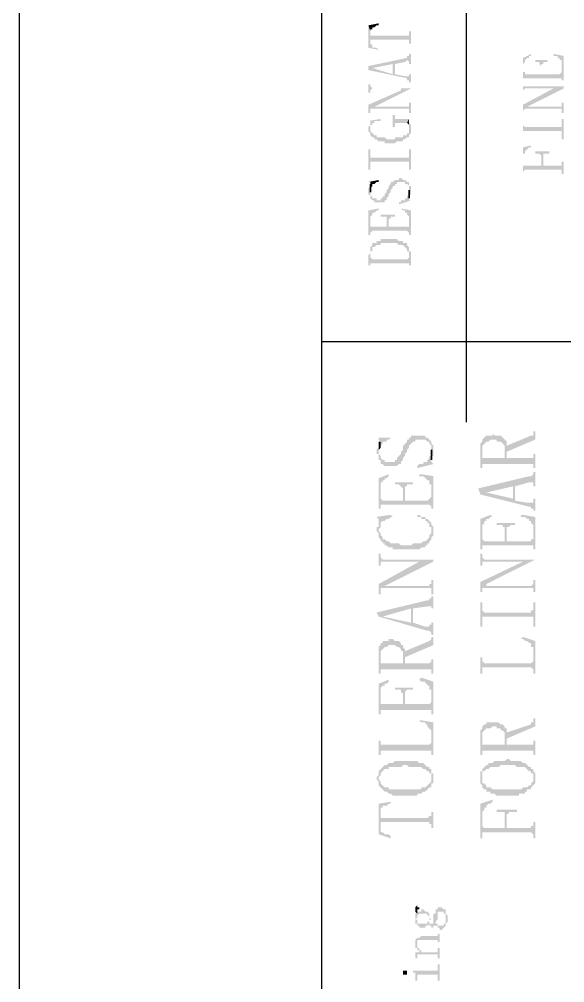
# Model space of a CAD drawing. Header units: millimetres. Extents: x 1233 to 2351, y 1180 to 1535.
# Drawn here: x 1477.96 to 1490.06, y 1251.08 to 1272.45 of the extents above; entities that cross this region are included whole.
import ezdxf

# ---------------------------------------------------------------- set-up
doc = ezdxf.new("R2010")
doc.units = ezdxf.units.MM

msp = doc.modelspace()

# ---------------------------------------------------------------- hatches: boundary and pattern name
at = {"transparency": 33554559}
for points in [[(1485.70631, 1272.31779), (1485.75145, 1272.18239), (1485.75145, 1272.22752), (1485.79658, 1272.22752), (1485.79658, 1272.27266), (1485.84171, 1272.27266), (1485.88684, 1272.31779), (1485.93198, 1272.31779), (1485.93198, 1272.36292)], [(1485.70631, 1272.31779), (1485.70631, 1271.82133), (1485.93198, 1271.7762), (1485.93198, 1271.7762), (1485.88684, 1271.82133), (1485.79658, 1271.82133), (1485.79658, 1271.86647), (1485.79658, 1271.86647), (1485.75145, 1271.9116), (1485.75145, 1272.18239)], [(1485.75145, 1272.18239), (1485.75145, 1271.95673), (1485.75145, 1272.00186), (1486.60896, 1272.00186), (1486.60896, 1271.9116), (1486.65409, 1271.9116), (1486.65409, 1272.18239), (1486.60896, 1272.18239), (1486.60896, 1272.13726), (1486.60896, 1272.09213), (1485.75145, 1272.09213), (1485.75145, 1272.13726)], [(1485.70631, 1271.41514), (1485.70631, 1271.32488), (1485.79658, 1271.37001), (1486.2479, 1271.46028), (1486.2479, 1271.23462), (1486.29303, 1271.46028), (1486.51869, 1271.50541), (1486.51869, 1271.50541), (1486.56383, 1271.55054), (1486.60896, 1271.50541), (1486.60896, 1271.46028), (1486.65409, 1271.46028), (1486.65409, 1271.68594), (1486.60896, 1271.68594), (1486.60896, 1271.64081), (1486.56383, 1271.64081), (1486.56383, 1271.59567)], [(1489.13636, 1271.59567), (1489.13636, 1271.09922), (1489.13636, 1271.46028), (1489.13636, 1271.46028), (1489.18149, 1271.50541), (1489.18149, 1271.55054), (1489.18149, 1271.55054), (1489.22662, 1271.59567), (1489.27176, 1271.59567), (1489.27176, 1271.64081), (1489.31689, 1271.64081), (1489.31689, 1271.68594)], [(1489.81334, 1271.64081), (1489.90361, 1271.64081), (1489.90361, 1271.59567), (1489.94874, 1271.59567), (1489.94874, 1271.55054), (1489.99387, 1271.55054), (1489.99387, 1271.50541), (1489.99387, 1271.09922), (1490.039, 1271.09922), (1490.039, 1271.64081), (1489.81334, 1271.68594)], [(1485.70631, 1271.32488), (1486.56383, 1271.14435), (1486.56383, 1271.09922), (1486.60896, 1271.09922), (1486.60896, 1271.05409), (1486.65409, 1271.05409), (1486.65409, 1271.23462), (1486.60896, 1271.23462), (1486.60896, 1271.18948), (1486.51869, 1271.18948), (1486.29303, 1271.23462), (1486.29303, 1271.46028), (1486.2479, 1271.23462), (1485.79658, 1271.37001), (1485.79658, 1271.37001)], [(1489.13636, 1271.09922), (1489.13636, 1271.14435), (1489.99387, 1271.14435), (1489.99387, 1271.27975), (1489.99387, 1271.27975), (1489.94874, 1271.23462), (1489.54255, 1271.23462), (1489.54255, 1271.41514), (1489.54255, 1271.23462), (1489.18149, 1271.23462), (1489.18149, 1271.27975), (1489.13636, 1271.27975), (1489.13636, 1271.46028)], [(1489.40715, 1271.55054), (1489.40715, 1271.50541), (1489.49742, 1271.50541), (1489.49742, 1271.46028), (1489.49742, 1271.46028), (1489.54255, 1271.41514), (1489.54255, 1271.23462), (1489.54255, 1271.41514), (1489.54255, 1271.46028), (1489.58768, 1271.46028), (1489.58768, 1271.50541), (1489.67795, 1271.50541), (1489.67795, 1271.55054)], [(1489.13636, 1271.05409), (1489.13636, 1270.82843), (1489.13636, 1270.87356), (1489.13636, 1270.87356), (1489.18149, 1270.91869), (1490.039, 1270.91869), (1490.039, 1270.96382), (1489.13636, 1270.96382)], [(1485.70631, 1271.00896), (1485.70631, 1270.82843), (1485.75145, 1270.82843), (1485.75145, 1270.87356), (1485.75145, 1270.87356), (1485.79658, 1270.91869), (1486.42843, 1270.91869), (1486.42843, 1270.87356), (1486.65409, 1270.91869), (1485.79658, 1270.91869), (1485.75145, 1270.96382), (1485.75145, 1271.00896)], [(1485.70631, 1270.55763), (1485.70631, 1270.3771), (1485.75145, 1270.3771), (1485.75145, 1270.42224), (1485.75145, 1270.46737), (1485.79658, 1270.46737), (1485.84171, 1270.5125), (1486.65409, 1270.91869), (1486.42843, 1270.87356)], [(1489.13636, 1270.55763), (1489.13636, 1270.3771), (1489.13636, 1270.42224), (1489.13636, 1270.42224), (1489.18149, 1270.46737), (1489.18149, 1270.46737), (1489.22662, 1270.5125), (1490.039, 1270.91869), (1489.81334, 1270.91869)], [(1485.79658, 1270.46737), (1486.60896, 1270.46737), (1486.60896, 1270.42224), (1486.60896, 1270.3771), (1486.65409, 1270.3771), (1486.65409, 1270.60277), (1486.60896, 1270.60277), (1486.60896, 1270.5125), (1485.84171, 1270.5125)], [(1489.18149, 1270.46737), (1489.99387, 1270.46737), (1489.99387, 1270.3771), (1490.039, 1270.3771), (1490.039, 1270.60277), (1489.99387, 1270.60277), (1489.99387, 1270.55763), (1489.99387, 1270.5125), (1489.22662, 1270.5125)], [(1485.70631, 1270.19658), (1485.75145, 1270.19658), (1485.75145, 1270.01605), (1485.75145, 1270.06118), (1485.75145, 1270.10631), (1485.79658, 1270.10631), (1485.79658, 1270.15144), (1485.84171, 1270.15144), (1485.84171, 1270.19658), (1485.97711, 1270.19658), (1485.97711, 1270.24171)], [(1486.2479, 1270.33197), (1486.2479, 1270.06118), (1486.29303, 1270.06118), (1486.29303, 1270.10631), (1486.29303, 1270.15144), (1486.56383, 1270.15144), (1486.60896, 1270.24171), (1486.29303, 1270.24171), (1486.29303, 1270.28684), (1486.29303, 1270.33197)], [(1486.56383, 1270.15144), (1486.60896, 1270.10631), (1486.60896, 1270.06118), (1486.60896, 1270.01605), (1486.60896, 1270.15144), (1486.60896, 1270.24171)], [(1489.13636, 1270.24171), (1489.13636, 1269.79039), (1489.13636, 1269.97092), (1489.99387, 1269.97092), (1489.99387, 1269.79039), (1490.039, 1269.79039), (1490.039, 1270.24171), (1489.99387, 1270.24171), (1489.99387, 1270.10631), (1489.99387, 1270.06118), (1489.18149, 1270.06118), (1489.13636, 1270.10631)], [(1485.70631, 1270.01605), (1485.70631, 1269.97092), (1485.70631, 1269.97092), (1485.75145, 1269.92578), (1485.75145, 1269.88065), (1485.75145, 1269.88065), (1485.79658, 1269.83552), (1485.84171, 1269.83552), (1485.84171, 1269.79039), (1485.88684, 1269.79039), (1485.93198, 1269.74525), (1486.06737, 1269.74525), (1486.06737, 1269.70012), (1486.29303, 1269.70012), (1486.33817, 1269.74525), (1486.47356, 1269.74525), (1486.47356, 1269.79039), (1486.51869, 1269.79039), (1486.56383, 1269.83552), (1486.60896, 1269.83552), (1486.60896, 1269.88065), (1486.60896, 1269.88065), (1486.65409, 1269.92578), (1486.65409, 1269.97092), (1486.65409, 1270.06118), (1486.65409, 1270.10631), (1486.65409, 1270.10631), (1486.60896, 1270.15144), (1486.60896, 1270.01605), (1486.60896, 1269.97092), (1486.60896, 1269.92578), (1486.56383, 1269.92578), (1486.56383, 1269.88065), (1486.47356, 1269.88065), (1486.47356, 1269.83552), (1486.29303, 1269.83552), (1486.29303, 1269.79039), (1486.1125, 1269.79039), (1486.06737, 1269.83552), (1485.88684, 1269.83552), (1485.88684, 1269.88065), (1485.84171, 1269.88065), (1485.79658, 1269.92578), (1485.79658, 1269.92578), (1485.75145, 1269.97092), (1485.75145, 1270.01605), (1485.75145, 1270.15144), (1485.75145, 1270.10631), (1485.70631, 1270.06118), (1485.70631, 1270.06118)], [(1485.70631, 1269.56473), (1485.70631, 1269.1134), (1485.75145, 1269.1134), (1485.75145, 1269.2488), (1485.75145, 1269.29393), (1486.60896, 1269.29393), (1486.60896, 1269.1134), (1486.65409, 1269.1134), (1486.65409, 1269.56473), (1486.60896, 1269.56473), (1486.60896, 1269.42933), (1486.60896, 1269.3842), (1485.75145, 1269.3842), (1485.75145, 1269.56473)], [(1489.13636, 1269.60986), (1489.13636, 1269.02314), (1489.13636, 1269.3842), (1489.13636, 1269.47446), (1489.18149, 1269.47446), (1489.18149, 1269.51959), (1489.18149, 1269.51959), (1489.22662, 1269.56473), (1489.22662, 1269.56473), (1489.27176, 1269.60986), (1489.31689, 1269.60986), (1489.31689, 1269.65499)], [(1489.13636, 1269.06827), (1489.13636, 1269.06827), (1489.18149, 1269.1134), (1489.99387, 1269.1134), (1489.99387, 1269.02314), (1490.039, 1269.02314), (1490.039, 1269.29393), (1489.99387, 1269.29393), (1489.99387, 1269.2488), (1489.99387, 1269.20367), (1489.58768, 1269.20367), (1489.58768, 1269.3842), (1489.54255, 1269.20367), (1489.13636, 1269.20367), (1489.13636, 1269.3842)], [(1489.40715, 1269.51959), (1489.40715, 1269.47446), (1489.49742, 1269.47446), (1489.54255, 1269.42933), (1489.54255, 1269.20367), (1489.58768, 1269.3842), (1489.58768, 1269.42933), (1489.58768, 1269.47446), (1489.72308, 1269.47446), (1489.72308, 1269.51959)], [(1485.70631, 1268.61695), (1485.70631, 1268.57182), (1485.70631, 1268.57182), (1485.75145, 1268.52669), (1485.75145, 1268.48155), (1485.75145, 1268.48155), (1485.79658, 1268.43642), (1485.84171, 1268.43642), (1485.84171, 1268.39129), (1486.06737, 1268.39129), (1486.06737, 1268.43642), (1486.1125, 1268.43642), (1486.1125, 1268.48155), (1486.1125, 1268.48155), (1486.15764, 1268.52669), (1486.15764, 1268.57182), (1486.20277, 1268.61695), (1486.20277, 1268.66208), (1486.2479, 1268.70721), (1486.2479, 1268.75235), (1486.29303, 1268.75235), (1486.29303, 1268.79748), (1486.33817, 1268.79748), (1486.33817, 1268.84261), (1486.51869, 1268.84261), (1486.51869, 1268.79748), (1486.56383, 1268.79748), (1486.60896, 1268.75235), (1486.60896, 1268.70721), (1486.60896, 1268.52669), (1486.60896, 1268.57182), (1486.65409, 1268.57182), (1486.65409, 1268.61695), (1486.65409, 1268.66208), (1486.65409, 1268.70721), (1486.65409, 1268.75235), (1486.60896, 1268.75235), (1486.60896, 1268.79748), (1486.60896, 1268.84261), (1486.56383, 1268.84261), (1486.51869, 1268.88774), (1486.47356, 1268.88774), (1486.42843, 1268.93288), (1486.3833, 1268.93288), (1486.3833, 1268.88774), (1486.29303, 1268.88774), (1486.2479, 1268.84261), (1486.20277, 1268.84261), (1486.20277, 1268.79748), (1486.20277, 1268.79748), (1486.15764, 1268.75235), (1486.15764, 1268.70721), (1486.1125, 1268.66208), (1486.1125, 1268.61695), (1486.06737, 1268.57182), (1486.06737, 1268.52669), (1486.02224, 1268.52669), (1486.02224, 1268.48155), (1485.97711, 1268.48155), (1485.97711, 1268.43642), (1485.88684, 1268.43642), (1485.88684, 1268.48155), (1485.79658, 1268.48155), (1485.79658, 1268.52669), (1485.75145, 1268.52669), (1485.75145, 1268.61695), (1485.75145, 1268.75235), (1485.75145, 1268.75235), (1485.70631, 1268.70721), (1485.70631, 1268.66208)], [(1485.70631, 1268.84261), (1485.75145, 1268.84261), (1485.75145, 1268.70721), (1485.75145, 1268.70721), (1485.79658, 1268.75235), (1485.79658, 1268.79748), (1485.84171, 1268.79748), (1485.88684, 1268.84261), (1485.93198, 1268.84261), (1485.93198, 1268.88774)], [(1486.3833, 1268.39129), (1486.3833, 1268.34616), (1486.65409, 1268.43642), (1486.60896, 1268.43642), (1486.60896, 1268.61695), (1486.60896, 1268.57182), (1486.60896, 1268.57182), (1486.56383, 1268.52669), (1486.56383, 1268.48155), (1486.51869, 1268.48155), (1486.51869, 1268.43642), (1486.42843, 1268.43642), (1486.42843, 1268.39129)], [(1485.70631, 1268.21076), (1485.70631, 1267.66917), (1485.75145, 1267.66917), (1485.75145, 1268.03023), (1485.75145, 1268.07536), (1485.75145, 1268.07536), (1485.79658, 1268.1205), (1485.79658, 1268.16563), (1485.84171, 1268.16563), (1485.88684, 1268.21076), (1485.93198, 1268.21076), (1485.93198, 1268.25589)], [(1486.42843, 1268.25589), (1486.42843, 1268.25589), (1486.47356, 1268.21076), (1486.51869, 1268.21076), (1486.51869, 1268.16563), (1486.56383, 1268.16563), (1486.56383, 1268.1205), (1486.60896, 1268.07536), (1486.60896, 1268.03023), (1486.60896, 1267.66917), (1486.65409, 1267.66917), (1486.65409, 1268.21076)], [(1485.75145, 1267.71431), (1485.75145, 1267.71431), (1485.79658, 1267.75944), (1486.56383, 1267.75944), (1486.60896, 1267.71431), (1486.60896, 1267.89484), (1486.60896, 1267.8497), (1486.15764, 1267.8497), (1486.15764, 1267.9851), (1486.1125, 1267.8497), (1485.75145, 1267.8497), (1485.75145, 1268.03023)], [(1485.97711, 1268.1205), (1485.97711, 1268.07536), (1486.1125, 1268.07536), (1486.1125, 1268.03023), (1486.1125, 1267.8497), (1486.15764, 1267.9851), (1486.15764, 1268.03023), (1486.20277, 1268.03023), (1486.20277, 1268.07536), (1486.29303, 1268.07536), (1486.29303, 1268.1205)], [(1485.70631, 1267.21785), (1485.70631, 1266.99219), (1485.75145, 1266.99219), (1485.75145, 1267.21785), (1485.75145, 1267.30812), (1485.79658, 1267.30812), (1485.79658, 1267.35325), (1485.79658, 1267.39838), (1485.84171, 1267.39838), (1485.88684, 1267.44351), (1485.97711, 1267.44351), (1485.97711, 1267.48865), (1486.33817, 1267.48865), (1486.3833, 1267.44351), (1486.47356, 1267.44351), (1486.51869, 1267.39838), (1486.51869, 1267.39838), (1486.56383, 1267.35325), (1486.56383, 1267.30812), (1486.60896, 1267.30812), (1486.60896, 1267.26298), (1486.60896, 1267.21785), (1486.60896, 1266.99219), (1486.65409, 1266.99219), (1486.65409, 1267.21785), (1486.65409, 1267.30812), (1486.60896, 1267.30812), (1486.60896, 1267.35325), (1486.60896, 1267.39838), (1486.60896, 1267.39838), (1486.56383, 1267.44351), (1486.56383, 1267.48865), (1486.47356, 1267.48865), (1486.47356, 1267.53378), (1486.3833, 1267.53378), (1486.33817, 1267.57891), (1485.97711, 1267.57891), (1485.97711, 1267.53378), (1485.88684, 1267.53378), (1485.88684, 1267.48865), (1485.79658, 1267.48865), (1485.79658, 1267.44351), (1485.79658, 1267.44351), (1485.75145, 1267.39838), (1485.75145, 1267.35325), (1485.75145, 1267.26298), (1485.75145, 1267.26298)], [(1485.75145, 1266.99219), (1485.75145, 1267.03732), (1486.60896, 1267.03732), (1486.60896, 1266.99219), (1486.60896, 1267.21785), (1486.60896, 1267.17272), (1486.60896, 1267.17272), (1486.56383, 1267.12759), (1485.79658, 1267.12759), (1485.75145, 1267.17272), (1485.75145, 1267.21785)], [(1485.88684, 1262.85666), (1485.88684, 1262.81153), (1485.93198, 1262.81153), (1485.93198, 1262.67613), (1485.97711, 1262.67613), (1485.97711, 1262.58587), (1486.02224, 1262.58587), (1486.06737, 1262.54074), (1486.33817, 1262.54074), (1486.3833, 1262.58587), (1486.42843, 1262.58587), (1486.42843, 1262.631), (1486.42843, 1262.631), (1486.47356, 1262.67613), (1486.47356, 1262.72127), (1486.47356, 1262.72127), (1486.51869, 1262.7664), (1486.51869, 1262.81153), (1486.56383, 1262.85666), (1486.56383, 1262.9018), (1486.60896, 1262.94693), (1486.60896, 1262.99206), (1486.65409, 1263.03719), (1486.65409, 1263.03719), (1486.69922, 1263.08232), (1486.74435, 1263.08232), (1486.74435, 1263.12746), (1486.97002, 1263.12746), (1487.01515, 1263.08232), (1487.06028, 1263.08232), (1487.06028, 1263.03719), (1487.10541, 1262.99206), (1487.10541, 1262.72127), (1487.10541, 1262.7664), (1487.15054, 1262.7664), (1487.15054, 1262.9018), (1487.15054, 1262.99206), (1487.15054, 1262.99206), (1487.10541, 1263.03719), (1487.10541, 1263.08232), (1487.10541, 1263.08232), (1487.06028, 1263.12746), (1487.06028, 1263.12746), (1487.01515, 1263.17259), (1486.97002, 1263.17259), (1486.97002, 1263.21772), (1486.65409, 1263.21772), (1486.65409, 1263.17259), (1486.60896, 1263.17259), (1486.60896, 1263.12746), (1486.56383, 1263.12746), (1486.56383, 1263.08232), (1486.51869, 1263.03719), (1486.51869, 1263.03719), (1486.47356, 1262.99206), (1486.47356, 1262.9018), (1486.42843, 1262.85666), (1486.42843, 1262.81153), (1486.3833, 1262.7664), (1486.3833, 1262.7664), (1486.33817, 1262.72127), (1486.33817, 1262.67613), (1486.29303, 1262.67613), (1486.29303, 1262.631), (1486.06737, 1262.631), (1486.06737, 1262.67613), (1486.02224, 1262.67613), (1485.97711, 1262.72127), (1485.97711, 1262.7664), (1485.93198, 1262.81153), (1485.93198, 1263.03719), (1485.93198, 1262.99206), (1485.93198, 1262.94693), (1485.88684, 1262.9018)], [(1485.88684, 1263.17259), (1485.93198, 1263.17259), (1485.93198, 1263.12746), (1485.93198, 1263.12746), (1485.97711, 1263.08232), (1485.97711, 1262.94693), (1485.97711, 1262.99206), (1486.02224, 1263.03719), (1486.02224, 1263.08232), (1486.1125, 1263.08232), (1486.1125, 1263.12746), (1486.15764, 1263.12746), (1486.20277, 1263.17259), (1486.20277, 1263.17259)], [(1488.18858, 1262.9018), (1488.18858, 1262.49561), (1488.23372, 1262.49561), (1488.23372, 1262.94693), (1488.23372, 1262.99206), (1488.27885, 1263.03719), (1488.27885, 1263.03719), (1488.32398, 1263.08232), (1488.36911, 1263.08232), (1488.41425, 1263.12746), (1488.54964, 1263.12746), (1488.54964, 1263.08232), (1488.63991, 1263.08232), (1488.68504, 1263.03719), (1488.68504, 1263.03719), (1488.73017, 1262.99206), (1488.73017, 1262.72127), (1488.7753, 1263.08232), (1488.73017, 1263.12746), (1488.73017, 1263.12746), (1488.68504, 1263.17259), (1488.68504, 1263.17259), (1488.63991, 1263.21772), (1488.50451, 1263.21772), (1488.45938, 1263.26285), (1488.45938, 1263.21772), (1488.32398, 1263.21772), (1488.27885, 1263.17259), (1488.27885, 1263.17259), (1488.23372, 1263.12746), (1488.23372, 1263.08232), (1488.18858, 1263.03719), (1488.18858, 1262.94693)], [(1488.7753, 1262.99206), (1488.7753, 1262.85666), (1489.40715, 1263.12746), (1489.40715, 1263.30798), (1489.36202, 1263.30798), (1489.36202, 1263.26285), (1489.36202, 1263.21772), (1489.31689, 1263.21772)], [(1485.93198, 1263.03719), (1485.93198, 1262.85666), (1485.93198, 1262.9018), (1485.97711, 1262.94693), (1485.97711, 1263.08232), (1485.93198, 1263.08232)], [(1488.23372, 1262.54074), (1488.23372, 1262.58587), (1489.36202, 1262.58587), (1489.36202, 1262.49561), (1489.40715, 1262.49561), (1489.40715, 1262.81153), (1489.36202, 1262.81153), (1489.36202, 1262.7664), (1489.36202, 1262.72127), (1488.7753, 1262.72127), (1488.7753, 1262.99206), (1488.7753, 1263.08232), (1488.73017, 1262.72127), (1488.23372, 1262.72127), (1488.23372, 1262.85666)], [(1486.78949, 1262.54074), (1486.78949, 1262.49561), (1487.15054, 1262.58587), (1487.15054, 1262.58587), (1487.10541, 1262.631), (1487.10541, 1262.81153), (1487.10541, 1262.7664), (1487.06028, 1262.7664), (1487.06028, 1262.72127), (1487.01515, 1262.67613), (1487.01515, 1262.631), (1486.92488, 1262.631), (1486.92488, 1262.58587), (1486.83462, 1262.58587)], [(1485.93198, 1262.26994), (1485.93198, 1261.59296), (1485.97711, 1261.59296), (1485.97711, 1262.04428), (1485.97711, 1262.17968), (1486.02224, 1262.17968), (1486.02224, 1262.22481), (1486.06737, 1262.22481), (1486.06737, 1262.26994), (1486.1125, 1262.26994), (1486.15764, 1262.31508), (1486.15764, 1262.36021)], [(1486.83462, 1262.36021), (1486.83462, 1262.31508), (1486.92488, 1262.31508), (1486.97002, 1262.26994), (1486.97002, 1262.26994), (1487.01515, 1262.22481), (1487.06028, 1262.22481), (1487.06028, 1262.13455), (1487.10541, 1262.13455), (1487.10541, 1261.59296), (1487.15054, 1261.59296), (1487.15054, 1262.31508), (1486.87975, 1262.36021)], [(1488.14345, 1262.04428), (1488.18858, 1261.90889), (1488.32398, 1261.95402), (1488.9107, 1262.08942), (1488.9107, 1261.81862), (1488.95583, 1262.08942), (1489.27176, 1262.17968), (1489.36202, 1262.17968), (1489.36202, 1262.08942), (1489.40715, 1262.08942), (1489.40715, 1262.40534), (1489.36202, 1262.40534), (1489.36202, 1262.36021), (1489.36202, 1262.36021), (1489.31689, 1262.31508), (1489.27176, 1262.31508)], [(1485.97711, 1261.59296), (1485.97711, 1261.68323), (1487.06028, 1261.68323), (1487.10541, 1261.63809), (1487.10541, 1261.86376), (1487.10541, 1261.86376), (1487.06028, 1261.81862), (1487.06028, 1261.81862), (1487.01515, 1261.77349), (1486.51869, 1261.77349), (1486.51869, 1261.99915), (1486.47356, 1261.77349), (1486.02224, 1261.77349), (1485.97711, 1261.81862), (1485.97711, 1262.04428)], [(1486.29303, 1262.17968), (1486.29303, 1262.13455), (1486.3833, 1262.13455), (1486.42843, 1262.08942), (1486.42843, 1262.08942), (1486.47356, 1262.04428), (1486.47356, 1261.77349), (1486.51869, 1261.99915), (1486.51869, 1262.08942), (1486.56383, 1262.08942), (1486.56383, 1262.13455), (1486.69922, 1262.13455), (1486.69922, 1262.17968)], [(1488.18858, 1261.90889), (1489.27176, 1261.63809), (1489.31689, 1261.63809), (1489.31689, 1261.59296), (1489.36202, 1261.59296), (1489.36202, 1261.54783), (1489.40715, 1261.54783), (1489.40715, 1261.81862), (1489.36202, 1261.81862), (1489.36202, 1261.77349), (1489.36202, 1261.72836), (1489.22662, 1261.72836), (1488.95583, 1261.77349), (1488.95583, 1262.08942), (1488.9107, 1261.81862), (1488.32398, 1261.95402), (1488.32398, 1261.95402)], [(1485.88684, 1261.41243), (1485.93198, 1261.3673), (1485.93198, 1260.96111), (1485.93198, 1261.14164), (1485.97711, 1261.18677), (1485.97711, 1261.2319), (1485.97711, 1261.27704), (1486.02224, 1261.32217), (1486.06737, 1261.32217), (1486.1125, 1261.3673), (1486.15764, 1261.3673), (1486.20277, 1261.41243), (1486.2479, 1261.41243), (1486.20277, 1261.45757)], [(1486.78949, 1261.41243), (1486.87975, 1261.41243), (1486.87975, 1261.3673), (1486.97002, 1261.3673), (1486.97002, 1261.32217), (1487.01515, 1261.32217), (1487.01515, 1261.27704), (1487.06028, 1261.27704), (1487.06028, 1261.18677), (1487.10541, 1261.18677), (1487.10541, 1261.09651), (1487.10541, 1261.27704), (1487.06028, 1261.32217), (1487.06028, 1261.32217), (1487.01515, 1261.3673), (1486.97002, 1261.3673), (1486.97002, 1261.41243), (1486.87975, 1261.41243), (1486.83462, 1261.45757), (1486.78949, 1261.45757)], [(1488.18858, 1261.3673), (1488.18858, 1260.69032), (1488.23372, 1260.69032), (1488.23372, 1261.14164), (1488.23372, 1261.2319), (1488.27885, 1261.27704), (1488.27885, 1261.32217), (1488.32398, 1261.32217), (1488.32398, 1261.3673), (1488.36911, 1261.3673), (1488.41425, 1261.41243), (1488.45938, 1261.41243), (1488.41425, 1261.45757)], [(1489.09123, 1261.45757), (1489.09123, 1261.41243), (1489.18149, 1261.41243), (1489.22662, 1261.3673), (1489.27176, 1261.3673), (1489.27176, 1261.32217), (1489.31689, 1261.32217), (1489.31689, 1261.27704), (1489.36202, 1261.2319), (1489.36202, 1260.69032), (1489.40715, 1260.69032), (1489.40715, 1261.41243), (1489.13636, 1261.45757)], [(1485.88684, 1261.14164), (1485.88684, 1261.09651), (1485.88684, 1261.09651), (1485.93198, 1261.05138), (1485.93198, 1260.96111), (1485.93198, 1261.32217), (1485.93198, 1261.18677), (1485.88684, 1261.18677)], [(1485.93198, 1260.96111), (1485.97711, 1260.91598), (1485.97711, 1260.87085), (1486.02224, 1260.87085), (1486.02224, 1260.82572), (1486.06737, 1260.82572), (1486.06737, 1260.78058), (1486.1125, 1260.78058), (1486.15764, 1260.73545), (1486.2479, 1260.73545), (1486.2479, 1260.69032), (1486.83462, 1260.69032), (1486.87975, 1260.73545), (1486.97002, 1260.73545), (1486.97002, 1260.78058), (1487.01515, 1260.78058), (1487.01515, 1260.82572), (1487.06028, 1260.82572), (1487.06028, 1260.87085), (1487.10541, 1260.91598), (1487.10541, 1260.96111), (1487.15054, 1261.00624), (1487.15054, 1261.09651), (1487.15054, 1261.18677), (1487.15054, 1261.18677), (1487.10541, 1261.2319), (1487.10541, 1261.27704), (1487.10541, 1261.09651), (1487.10541, 1261.05138), (1487.06028, 1261.00624), (1487.06028, 1260.96111), (1487.06028, 1260.96111), (1487.01515, 1260.91598), (1487.01515, 1260.91598), (1486.97002, 1260.87085), (1486.92488, 1260.87085), (1486.87975, 1260.82572), (1486.69922, 1260.82572), (1486.65409, 1260.78058), (1486.42843, 1260.78058), (1486.3833, 1260.82572), (1486.20277, 1260.82572), (1486.15764, 1260.87085), (1486.1125, 1260.87085), (1486.06737, 1260.91598), (1486.02224, 1260.91598), (1486.02224, 1260.96111), (1485.97711, 1261.00624), (1485.97711, 1261.05138), (1485.93198, 1261.09651), (1485.93198, 1261.09651)], [(1488.54964, 1261.27704), (1488.54964, 1261.2319), (1488.68504, 1261.2319), (1488.68504, 1261.18677), (1488.73017, 1261.18677), (1488.73017, 1260.87085), (1488.7753, 1261.09651), (1488.7753, 1261.18677), (1488.82043, 1261.18677), (1488.86557, 1261.2319), (1488.95583, 1261.2319), (1488.95583, 1261.27704)], [(1488.23372, 1260.69032), (1488.23372, 1260.78058), (1489.36202, 1260.78058), (1489.36202, 1260.73545), (1489.36202, 1260.96111), (1489.36202, 1260.91598), (1489.31689, 1260.91598), (1489.31689, 1260.87085), (1488.7753, 1260.87085), (1488.7753, 1261.09651), (1488.73017, 1260.87085), (1488.27885, 1260.87085), (1488.23372, 1260.91598), (1488.23372, 1261.14164)], [(1485.93198, 1260.60005), (1485.93198, 1260.32926), (1485.97711, 1260.32926), (1485.97711, 1260.37439), (1485.97711, 1260.41953), (1487.15054, 1260.41953), (1487.15054, 1260.46466), (1486.02224, 1260.46466), (1485.97711, 1260.50979), (1485.97711, 1260.60005)], [(1488.18858, 1260.60005), (1488.18858, 1260.32926), (1488.23372, 1260.32926), (1488.23372, 1260.41953), (1489.13636, 1260.41953), (1489.40715, 1260.46466), (1488.27885, 1260.46466), (1488.23372, 1260.50979), (1488.23372, 1260.60005)], [(1485.93198, 1259.92307), (1485.93198, 1259.69741), (1485.97711, 1259.69741), (1485.97711, 1259.78768), (1485.97711, 1259.83281), (1486.02224, 1259.83281), (1486.06737, 1259.87794), (1487.15054, 1260.41953), (1486.83462, 1260.41953)], [(1488.18858, 1259.9682), (1488.18858, 1259.74254), (1488.23372, 1259.74254), (1488.23372, 1259.78768), (1488.23372, 1259.83281), (1488.27885, 1259.83281), (1488.32398, 1259.92307), (1489.40715, 1260.46466), (1489.13636, 1260.41953)], [(1486.02224, 1259.83281), (1487.10541, 1259.83281), (1487.10541, 1259.69741), (1487.15054, 1259.69741), (1487.15054, 1260.01334), (1487.10541, 1260.01334), (1487.10541, 1259.92307), (1487.06028, 1259.92307), (1487.06028, 1259.87794), (1486.06737, 1259.87794)], [(1488.27885, 1259.83281), (1489.36202, 1259.83281), (1489.36202, 1259.74254), (1489.40715, 1259.74254), (1489.40715, 1260.01334), (1489.36202, 1260.01334), (1489.36202, 1259.92307), (1489.36202, 1259.92307), (1489.31689, 1259.87794), (1488.32398, 1259.87794), (1488.32398, 1259.92307)], [(1485.88684, 1259.29122), (1485.93198, 1259.20096), (1486.02224, 1259.20096), (1486.65409, 1259.38149), (1486.65409, 1259.06556), (1486.69922, 1259.38149), (1487.01515, 1259.42662), (1487.10541, 1259.42662), (1487.10541, 1259.38149), (1487.15054, 1259.38149), (1487.15054, 1259.65228), (1487.10541, 1259.65228), (1487.10541, 1259.60715), (1487.06028, 1259.60715), (1487.06028, 1259.56201), (1487.01515, 1259.56201)], [(1488.18858, 1259.51688), (1488.18858, 1258.9753), (1488.23372, 1258.9753), (1488.23372, 1259.20096), (1489.36202, 1259.20096), (1489.36202, 1258.9753), (1489.40715, 1258.9753), (1489.40715, 1259.51688), (1489.36202, 1259.51688), (1489.36202, 1259.38149), (1489.36202, 1259.33635), (1489.31689, 1259.33635), (1489.31689, 1259.29122), (1488.27885, 1259.29122), (1488.23372, 1259.33635), (1488.23372, 1259.51688)], [(1485.93198, 1259.20096), (1487.01515, 1258.88503), (1487.06028, 1258.88503), (1487.10541, 1258.8399), (1487.10541, 1258.79477), (1487.15054, 1258.79477), (1487.15054, 1259.06556), (1487.10541, 1259.06556), (1487.10541, 1259.02043), (1487.06028, 1259.02043), (1487.06028, 1258.9753), (1486.97002, 1258.9753), (1486.69922, 1259.06556), (1486.69922, 1259.38149), (1486.65409, 1259.06556), (1486.02224, 1259.20096), (1486.02224, 1259.20096)], [(1485.93198, 1258.34345), (1485.93198, 1257.93726), (1485.97711, 1257.93726), (1485.97711, 1258.38858), (1485.97711, 1258.43371), (1486.02224, 1258.47884), (1486.02224, 1258.47884), (1486.06737, 1258.52397), (1486.1125, 1258.52397), (1486.15764, 1258.56911), (1486.29303, 1258.56911), (1486.33817, 1258.52397), (1486.3833, 1258.52397), (1486.42843, 1258.47884), (1486.42843, 1258.43371), (1486.47356, 1258.43371), (1486.47356, 1258.16292), (1486.47356, 1258.56911), (1486.42843, 1258.56911), (1486.42843, 1258.61424), (1486.42843, 1258.61424), (1486.3833, 1258.65937), (1486.29303, 1258.65937), (1486.2479, 1258.7045), (1486.15764, 1258.7045), (1486.15764, 1258.65937), (1486.02224, 1258.65937), (1486.02224, 1258.61424), (1485.97711, 1258.61424), (1485.97711, 1258.56911), (1485.97711, 1258.56911), (1485.93198, 1258.52397), (1485.93198, 1258.47884), (1485.93198, 1258.38858)], [(1486.51869, 1258.43371), (1486.51869, 1258.29831), (1487.15054, 1258.56911), (1487.15054, 1258.74964), (1487.10541, 1258.74964), (1487.10541, 1258.7045), (1487.10541, 1258.7045), (1487.06028, 1258.65937), (1487.06028, 1258.65937)], [(1489.09123, 1258.7045), (1489.13636, 1258.7045), (1489.18149, 1258.65937), (1489.22662, 1258.65937), (1489.27176, 1258.61424), (1489.31689, 1258.61424), (1489.31689, 1258.52397), (1489.36202, 1258.52397), (1489.36202, 1257.93726), (1489.40715, 1257.93726), (1489.40715, 1258.65937), (1489.13636, 1258.74964)], [(1485.97711, 1257.98239), (1485.97711, 1258.02752), (1487.10541, 1258.02752), (1487.10541, 1257.93726), (1487.15054, 1257.93726), (1487.15054, 1258.25318), (1487.10541, 1258.25318), (1487.10541, 1258.20805), (1487.10541, 1258.20805), (1487.06028, 1258.16292), (1486.51869, 1258.16292), (1486.51869, 1258.43371), (1486.51869, 1258.47884), (1486.47356, 1258.52397), (1486.47356, 1258.16292), (1485.97711, 1258.16292), (1485.97711, 1258.20805), (1485.97711, 1258.29831)], [(1488.18858, 1258.29831), (1488.18858, 1257.93726), (1488.23372, 1257.93726), (1488.23372, 1258.02752), (1488.23372, 1258.07265), (1489.31689, 1258.07265), (1489.36202, 1258.02752), (1489.36202, 1257.98239), (1489.36202, 1258.25318), (1489.36202, 1258.20805), (1489.36202, 1258.20805), (1489.31689, 1258.16292), (1488.27885, 1258.16292), (1488.23372, 1258.20805), (1488.23372, 1258.29831)], [(1485.93198, 1257.7116), (1485.93198, 1257.03461), (1485.97711, 1257.03461), (1485.97711, 1257.53107), (1485.97711, 1257.62133), (1486.02224, 1257.66646), (1486.06737, 1257.66646), (1486.06737, 1257.7116), (1486.1125, 1257.7116), (1486.15764, 1257.75673), (1486.15764, 1257.80186)], [(1486.83462, 1257.80186), (1486.83462, 1257.80186), (1486.87975, 1257.75673), (1486.97002, 1257.75673), (1486.97002, 1257.7116), (1487.01515, 1257.7116), (1487.01515, 1257.66646), (1487.06028, 1257.66646), (1487.06028, 1257.5762), (1487.10541, 1257.5762), (1487.10541, 1257.03461), (1487.15054, 1257.03461), (1487.15054, 1257.75673), (1486.87975, 1257.84699)], [(1486.29303, 1257.62133), (1486.29303, 1257.5762), (1486.42843, 1257.5762), (1486.42843, 1257.53107), (1486.42843, 1257.53107), (1486.47356, 1257.48593), (1486.47356, 1257.26027), (1486.51869, 1257.4408), (1486.51869, 1257.53107), (1486.56383, 1257.5762), (1486.69922, 1257.5762), (1486.69922, 1257.62133)], [(1485.97711, 1257.07974), (1485.97711, 1257.12488), (1487.10541, 1257.12488), (1487.10541, 1257.07974), (1487.10541, 1257.30541), (1487.10541, 1257.30541), (1487.06028, 1257.26027), (1486.51869, 1257.26027), (1486.51869, 1257.4408), (1486.47356, 1257.26027), (1485.97711, 1257.26027), (1485.97711, 1257.48593)], [(1488.7753, 1256.62842), (1488.7753, 1256.49303), (1489.40715, 1256.76382), (1489.40715, 1256.94435), (1489.36202, 1256.94435), (1489.36202, 1256.89922), (1489.36202, 1256.85408), (1489.31689, 1256.85408), (1489.31689, 1256.80895)], [(1486.83462, 1256.89922), (1486.83462, 1256.89922), (1486.87975, 1256.85408), (1486.97002, 1256.85408), (1486.97002, 1256.80895), (1487.01515, 1256.80895), (1487.01515, 1256.76382), (1487.01515, 1256.76382), (1487.06028, 1256.71869), (1487.06028, 1256.71869), (1487.10541, 1256.67356), (1487.10541, 1256.13197), (1487.15054, 1256.13197), (1487.15054, 1256.85408), (1486.87975, 1256.89922)], [(1488.18858, 1256.53816), (1488.18858, 1256.13197), (1488.23372, 1256.13197), (1488.23372, 1256.58329), (1488.23372, 1256.62842), (1488.27885, 1256.67356), (1488.27885, 1256.67356), (1488.32398, 1256.71869), (1488.41425, 1256.71869), (1488.45938, 1256.76382), (1488.54964, 1256.76382), (1488.54964, 1256.71869), (1488.63991, 1256.71869), (1488.63991, 1256.67356), (1488.68504, 1256.67356), (1488.73017, 1256.62842), (1488.73017, 1256.35763), (1488.7753, 1256.71869), (1488.73017, 1256.71869), (1488.73017, 1256.76382), (1488.68504, 1256.80895), (1488.63991, 1256.80895), (1488.59477, 1256.85408), (1488.32398, 1256.85408), (1488.32398, 1256.80895), (1488.27885, 1256.80895), (1488.23372, 1256.76382), (1488.23372, 1256.71869), (1488.18858, 1256.67356), (1488.18858, 1256.62842), (1488.18858, 1256.58329)], [(1488.23372, 1256.1771), (1488.23372, 1256.22223), (1489.36202, 1256.22223), (1489.36202, 1256.13197), (1489.40715, 1256.13197), (1489.40715, 1256.44789), (1489.36202, 1256.44789), (1489.36202, 1256.40276), (1489.36202, 1256.35763), (1488.7753, 1256.35763), (1488.7753, 1256.62842), (1488.7753, 1256.71869), (1488.73017, 1256.35763), (1488.23372, 1256.35763), (1488.23372, 1256.49303)], [(1485.93198, 1256.44789), (1485.93198, 1256.13197), (1485.97711, 1256.13197), (1485.97711, 1256.1771), (1485.97711, 1256.22223), (1487.10541, 1256.22223), (1487.10541, 1256.1771), (1487.10541, 1256.40276), (1487.10541, 1256.40276), (1487.06028, 1256.35763), (1485.97711, 1256.35763), (1485.97711, 1256.44789)], [(1485.93198, 1255.77091), (1485.93198, 1255.63552), (1485.93198, 1255.63552), (1485.97711, 1255.68065), (1485.97711, 1255.72578), (1485.97711, 1255.72578), (1486.02224, 1255.77091), (1486.02224, 1255.77091), (1486.06737, 1255.81604), (1486.15764, 1255.81604), (1486.15764, 1255.86118), (1486.42843, 1255.86118), (1486.47356, 1255.90631), (1486.56383, 1255.90631), (1486.60896, 1255.86118), (1486.87975, 1255.86118), (1486.92488, 1255.81604), (1486.97002, 1255.81604), (1487.01515, 1255.77091), (1487.06028, 1255.77091), (1487.06028, 1255.72578), (1487.10541, 1255.72578), (1487.10541, 1255.63552), (1487.10541, 1255.81604), (1487.06028, 1255.81604), (1487.06028, 1255.86118), (1487.01515, 1255.86118), (1486.97002, 1255.90631), (1486.97002, 1255.90631), (1486.92488, 1255.95144), (1486.83462, 1255.95144), (1486.78949, 1255.99657), (1486.29303, 1255.99657), (1486.2479, 1255.95144), (1486.15764, 1255.95144), (1486.1125, 1255.90631), (1486.06737, 1255.90631), (1486.02224, 1255.86118), (1486.02224, 1255.86118), (1485.97711, 1255.81604), (1485.97711, 1255.81604)], [(1488.23372, 1255.77091), (1488.23372, 1255.63552), (1488.23372, 1255.68065), (1488.23372, 1255.77091), (1488.27885, 1255.77091), (1488.32398, 1255.81604), (1488.36911, 1255.81604), (1488.41425, 1255.86118), (1488.59477, 1255.86118), (1488.63991, 1255.90631), (1488.95583, 1255.90631), (1489.00096, 1255.86118), (1489.18149, 1255.86118), (1489.22662, 1255.81604), (1489.22662, 1255.81604), (1489.27176, 1255.77091), (1489.31689, 1255.77091), (1489.31689, 1255.72578), (1489.36202, 1255.72578), (1489.36202, 1255.63552), (1489.36202, 1255.81604), (1489.31689, 1255.81604), (1489.31689, 1255.86118), (1489.27176, 1255.86118), (1489.22662, 1255.90631), (1489.22662, 1255.90631), (1489.18149, 1255.95144), (1489.13636, 1255.95144), (1489.09123, 1255.99657), (1488.86557, 1255.99657), (1488.82043, 1256.04171), (1488.7753, 1256.04171), (1488.73017, 1255.99657), (1488.50451, 1255.99657), (1488.45938, 1255.95144), (1488.36911, 1255.95144), (1488.36911, 1255.90631), (1488.32398, 1255.90631), (1488.27885, 1255.86118), (1488.23372, 1255.81604), (1488.23372, 1255.81604)], [(1485.88684, 1255.63552), (1485.88684, 1255.59038), (1485.93198, 1255.54525), (1485.93198, 1255.50012), (1485.93198, 1255.45499), (1485.97711, 1255.40985), (1485.97711, 1255.40985), (1486.02224, 1255.36472), (1486.02224, 1255.36472), (1486.06737, 1255.31959), (1486.1125, 1255.31959), (1486.15764, 1255.27446), (1486.20277, 1255.27446), (1486.2479, 1255.22933), (1486.78949, 1255.22933), (1486.78949, 1255.27446), (1486.87975, 1255.27446), (1486.92488, 1255.31959), (1486.97002, 1255.31959), (1487.01515, 1255.36472), (1487.01515, 1255.36472), (1487.06028, 1255.40985), (1487.10541, 1255.40985), (1487.10541, 1255.50012), (1487.15054, 1255.50012), (1487.15054, 1255.63552), (1487.15054, 1255.72578), (1487.10541, 1255.72578), (1487.10541, 1255.77091), (1487.10541, 1255.59038), (1487.10541, 1255.54525), (1487.06028, 1255.50012), (1487.06028, 1255.50012), (1487.01515, 1255.45499), (1487.01515, 1255.45499), (1486.97002, 1255.40985), (1486.87975, 1255.40985), (1486.87975, 1255.36472), (1486.15764, 1255.36472), (1486.15764, 1255.40985), (1486.06737, 1255.40985), (1486.02224, 1255.45499), (1486.02224, 1255.45499), (1485.97711, 1255.50012), (1485.97711, 1255.54525), (1485.97711, 1255.54525), (1485.93198, 1255.59038), (1485.93198, 1255.77091), (1485.93198, 1255.72578), (1485.93198, 1255.68065)], [(1488.18858, 1255.63552), (1488.18858, 1255.54525), (1488.18858, 1255.50012), (1488.23372, 1255.45499), (1488.23372, 1255.40985), (1488.27885, 1255.36472), (1488.32398, 1255.36472), (1488.32398, 1255.31959), (1488.41425, 1255.31959), (1488.41425, 1255.27446), (1488.50451, 1255.27446), (1488.54964, 1255.22933), (1489.0461, 1255.22933), (1489.0461, 1255.27446), (1489.18149, 1255.27446), (1489.18149, 1255.31959), (1489.22662, 1255.31959), (1489.22662, 1255.36472), (1489.31689, 1255.36472), (1489.31689, 1255.40985), (1489.36202, 1255.45499), (1489.36202, 1255.45499), (1489.40715, 1255.50012), (1489.40715, 1255.54525), (1489.40715, 1255.63552), (1489.40715, 1255.72578), (1489.40715, 1255.72578), (1489.36202, 1255.77091), (1489.36202, 1255.63552), (1489.36202, 1255.54525), (1489.36202, 1255.54525), (1489.31689, 1255.50012), (1489.31689, 1255.45499), (1489.27176, 1255.45499), (1489.22662, 1255.40985), (1489.13636, 1255.40985), (1489.09123, 1255.36472), (1488.45938, 1255.36472), (1488.41425, 1255.40985), (1488.32398, 1255.40985), (1488.32398, 1255.45499), (1488.27885, 1255.50012), (1488.23372, 1255.50012), (1488.23372, 1255.54525), (1488.23372, 1255.77091), (1488.18858, 1255.77091)], [(1485.93198, 1255.0488), (1485.97711, 1254.82314), (1485.97711, 1254.95853), (1486.02224, 1254.95853), (1486.02224, 1255.00367), (1486.1125, 1255.00367), (1486.15764, 1255.0488), (1486.20277, 1255.0488), (1486.20277, 1255.09393)], [(1485.93198, 1255.0488), (1485.93198, 1254.37181), (1486.20277, 1254.28155), (1486.20277, 1254.32668), (1486.20277, 1254.32668), (1486.15764, 1254.37181), (1486.06737, 1254.37181), (1486.02224, 1254.41695), (1485.97711, 1254.41695), (1485.97711, 1254.50721), (1485.97711, 1254.82314)], [(1488.18858, 1255.0488), (1488.18858, 1254.28155), (1488.23372, 1254.28155), (1488.23372, 1254.778), (1488.23372, 1254.86827), (1488.23372, 1254.86827), (1488.27885, 1254.9134), (1488.27885, 1254.95853), (1488.32398, 1254.95853), (1488.32398, 1255.00367), (1488.36911, 1255.0488), (1488.41425, 1255.0488), (1488.45938, 1255.09393), (1488.45938, 1255.13906)], [(1485.97711, 1254.82314), (1485.97711, 1254.55234), (1485.97711, 1254.64261), (1487.06028, 1254.64261), (1487.06028, 1254.59748), (1487.10541, 1254.59748), (1487.10541, 1254.50721), (1487.15054, 1254.50721), (1487.15054, 1254.86827), (1487.10541, 1254.86827), (1487.10541, 1254.778), (1487.06028, 1254.778), (1487.01515, 1254.73287), (1485.97711, 1254.73287), (1485.97711, 1254.778), (1485.97711, 1254.778)], [(1488.23372, 1254.32668), (1488.23372, 1254.37181), (1488.23372, 1254.41695), (1489.31689, 1254.41695), (1489.36202, 1254.37181), (1489.36202, 1254.28155), (1489.40715, 1254.28155), (1489.40715, 1254.64261), (1489.36202, 1254.64261), (1489.36202, 1254.55234), (1489.31689, 1254.55234), (1489.31689, 1254.50721), (1488.7753, 1254.50721), (1488.7753, 1254.73287), (1488.73017, 1254.50721), (1488.27885, 1254.50721), (1488.23372, 1254.55234), (1488.23372, 1254.778)], [(1488.54964, 1254.9134), (1488.54964, 1254.86827), (1488.73017, 1254.86827), (1488.73017, 1254.50721), (1488.7753, 1254.73287), (1488.7753, 1254.82314), (1488.82043, 1254.82314), (1488.82043, 1254.86827), (1489.00096, 1254.86827), (1489.00096, 1254.9134)], [(1486.74435, 1252.74706), (1486.74435, 1252.70192), (1486.74435, 1252.65679), (1486.74435, 1252.65679), (1486.78949, 1252.61166), (1486.78949, 1252.70192), (1486.83462, 1252.70192), (1486.83462, 1252.74706), (1486.78949, 1252.74706), (1486.78949, 1252.79219), (1486.78949, 1252.79219), (1486.74435, 1252.74706)], [(1486.74435, 1252.386), (1486.78949, 1252.386), (1486.78949, 1252.34087), (1486.83462, 1252.34087), (1486.83462, 1252.29573), (1486.97002, 1252.29573), (1486.97002, 1252.34087), (1487.01515, 1252.34087), (1487.06028, 1252.386), (1487.06028, 1252.34087), (1487.10541, 1252.34087), (1487.10541, 1252.29573), (1487.15054, 1252.29573), (1487.15054, 1252.34087), (1487.19568, 1252.34087), (1487.19568, 1252.386), (1487.19568, 1252.34087), (1487.24081, 1252.34087), (1487.24081, 1252.29573), (1487.28594, 1252.29573), (1487.28594, 1252.2506), (1487.33107, 1252.2506), (1487.37621, 1252.29573), (1487.37621, 1252.29573), (1487.42134, 1252.34087), (1487.42134, 1252.386), (1487.42134, 1252.386), (1487.46647, 1252.43113), (1487.46647, 1252.47626), (1487.46647, 1252.56653), (1487.46647, 1252.56653), (1487.42134, 1252.61166), (1487.42134, 1252.65679), (1487.42134, 1252.47626), (1487.42134, 1252.43113), (1487.42134, 1252.386), (1487.37621, 1252.386), (1487.37621, 1252.34087), (1487.24081, 1252.34087), (1487.24081, 1252.386), (1487.19568, 1252.386), (1487.19568, 1252.70192), (1487.19568, 1252.65679), (1487.19568, 1252.61166), (1487.15054, 1252.61166), (1487.15054, 1252.5214), (1487.15054, 1252.43113), (1487.15054, 1252.386), (1487.06028, 1252.386), (1487.06028, 1252.47626), (1487.06028, 1252.43113), (1487.01515, 1252.43113), (1487.01515, 1252.386), (1486.78949, 1252.386), (1486.78949, 1252.43113), (1486.78949, 1252.47626), (1486.74435, 1252.47626)], [(1486.74435, 1252.47626), (1486.74435, 1252.43113), (1486.74435, 1252.386), (1486.74435, 1252.47626), (1486.74435, 1252.47626), (1486.78949, 1252.5214), (1486.78949, 1252.56653), (1486.78949, 1252.56653), (1486.83462, 1252.61166), (1487.01515, 1252.61166), (1487.01515, 1252.56653), (1487.06028, 1252.56653), (1487.06028, 1252.5214), (1487.06028, 1252.386), (1487.06028, 1252.43113), (1487.06028, 1252.47626), (1487.10541, 1252.47626), (1487.06028, 1252.5214), (1487.06028, 1252.56653), (1487.06028, 1252.61166), (1487.06028, 1252.61166), (1487.01515, 1252.65679), (1486.97002, 1252.65679), (1486.92488, 1252.70192), (1486.87975, 1252.70192), (1486.87975, 1252.65679), (1486.78949, 1252.65679), (1486.78949, 1252.70192), (1486.78949, 1252.61166), (1486.74435, 1252.61166), (1486.74435, 1252.56653), (1486.74435, 1252.5214), (1486.74435, 1252.5214)], [(1487.19568, 1252.70192), (1487.19568, 1252.386), (1487.19568, 1252.43113), (1487.19568, 1252.43113), (1487.24081, 1252.47626), (1487.24081, 1252.5214), (1487.24081, 1252.56653), (1487.24081, 1252.61166), (1487.24081, 1252.65679), (1487.37621, 1252.65679), (1487.37621, 1252.61166), (1487.42134, 1252.61166), (1487.42134, 1252.56653), (1487.42134, 1252.5214), (1487.42134, 1252.65679), (1487.42134, 1252.70192), (1487.37621, 1252.70192), (1487.33107, 1252.74706), (1487.24081, 1252.74706), (1487.24081, 1252.70192)], [(1486.74435, 1251.93468), (1486.74435, 1251.88955), (1486.74435, 1251.84441), (1486.78949, 1251.84441), (1486.78949, 1251.79928), (1486.83462, 1251.79928), (1486.83462, 1251.75415), (1486.83462, 1251.79928), (1486.83462, 1251.84441), (1486.78949, 1251.84441), (1486.78949, 1251.88955), (1486.78949, 1251.93468), (1486.78949, 1252.07007), (1486.74435, 1252.02494), (1486.74435, 1251.97981), (1486.74435, 1251.97981)], [(1486.78949, 1252.07007), (1486.78949, 1251.93468), (1486.78949, 1251.97981), (1486.78949, 1252.02494), (1487.24081, 1252.02494), (1487.24081, 1251.97981), (1487.28594, 1251.97981), (1487.28594, 1252.16034), (1487.24081, 1252.16034), (1487.24081, 1252.11521), (1486.87975, 1252.11521), (1486.83462, 1252.07007)], [(1486.74435, 1251.75415), (1486.74435, 1251.70902), (1486.74435, 1251.61875), (1486.78949, 1251.61875), (1486.78949, 1251.70902), (1487.24081, 1251.70902), (1487.24081, 1251.66388), (1487.24081, 1251.61875), (1487.28594, 1251.61875), (1487.28594, 1251.84441), (1487.24081, 1251.84441), (1487.24081, 1251.79928), (1487.24081, 1251.75415), (1486.87975, 1251.75415), (1486.87975, 1251.79928), (1486.83462, 1251.79928), (1486.83462, 1251.75415)], [(1486.69922, 1251.34796), (1486.69922, 1251.30283), (1486.74435, 1251.30283), (1486.74435, 1251.25769), (1486.74435, 1251.21256), (1486.74435, 1251.1223), (1486.78949, 1251.1223), (1486.78949, 1251.21256), (1486.78949, 1251.25769), (1487.24081, 1251.25769), (1487.24081, 1251.1223), (1487.28594, 1251.1223), (1487.28594, 1251.48336), (1487.24081, 1251.48336), (1487.24081, 1251.34796), (1487.19568, 1251.34796)], [(1486.47356, 1251.30283), (1486.47356, 1251.25769), (1486.56383, 1251.25769), (1486.56383, 1251.30283), (1486.56383, 1251.34796), (1486.47356, 1251.34796)]]:
    msp.add_hatch(color=256, dxfattribs=at).paths.add_polyline_path(points)

# ---------------------------------------------------------------- linework, layer by layer
msp.add_line((1484.66819, 1528.92707), (1484.66819, 1242.18613))
for points in [[(1897.96173, 1237.92707), (1897.96173, 1534.92707), (1477.96174, 1534.92707), (1477.96174, 1237.92707)], [(1485.75145, 1268.75235), (1485.75145, 1268.61695), (1485.75145, 1268.79748), (1485.75145, 1268.79748)], [(1486.60896, 1268.61695), (1486.60896, 1268.48155), (1486.60896, 1268.66208)], [(1487.10541, 1262.81153), (1487.10541, 1262.67613), (1487.10541, 1262.9018), (1487.10541, 1262.85666)]]:
    msp.add_lwpolyline(points, close=True)
for points in [[(1487.87266, 1356.53442), (1487.87266, 1263.51701)], [(1497.48581, 1265.2938), (1484.66827, 1265.2938)]]:
    msp.add_lwpolyline(points)

doc.saveas('drawing.dxf')
